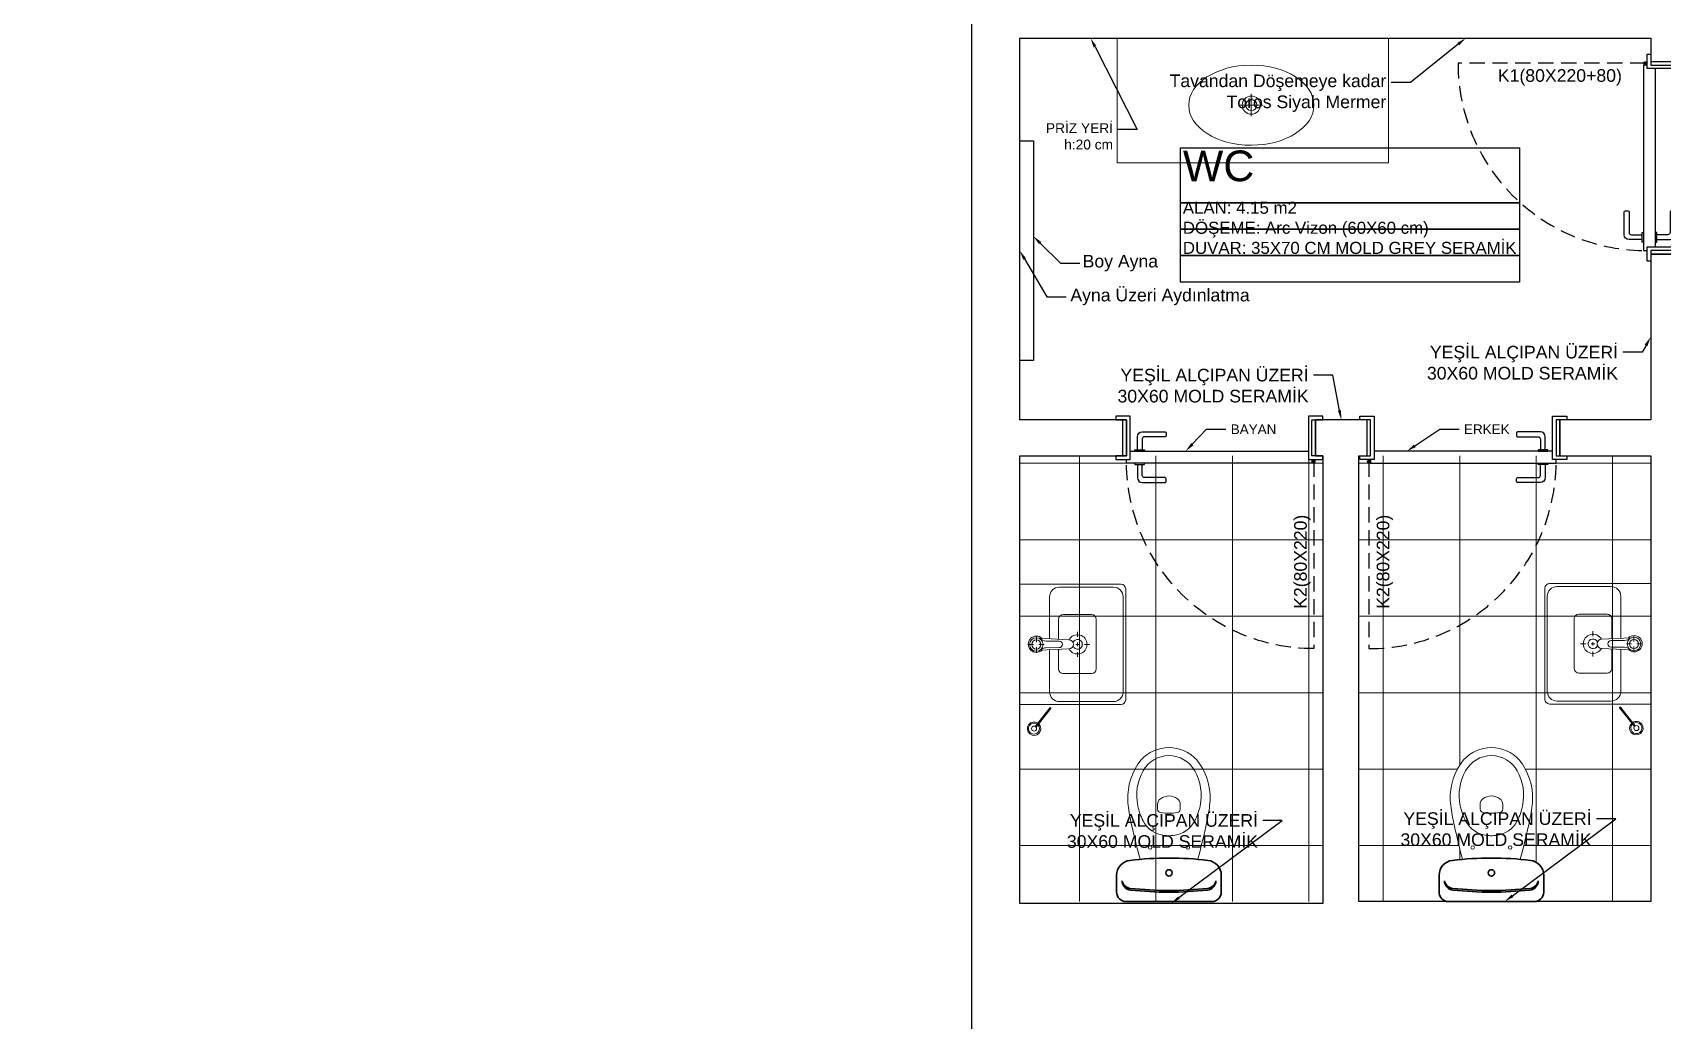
# Model space of a CAD drawing. Header units: millimetres. Extents: x 7687 to 15428, y -715 to 4028.
# Drawn here: x 8930 to 9607, y -132 to 278 of the extents above; entities that cross this region are included whole.
import ezdxf
from ezdxf import colors
from ezdxf.entities.mleader import LeaderData, LeaderLine
from ezdxf.math import Vec2, Vec3

# ---------------------------------------------------------------- set-up
doc = ezdxf.new("R2010")
doc.units = ezdxf.units.MM
doc.linetypes.add('ISU-A-FS-IFS-ARCH$0$DASHED2', pattern=[9.524999999999999, 6.35, -3.175])
for name, color, linetype, lineweight in [('amoblamiento', 250, 'Continuous', 9), ('Tefris-banyo', 156, 'Continuous', 9), ('TEFRİSİSLAK', 161, 'Continuous', 15), ('textura', 250, 'Continuous', 0), ('yazı', 7, 'Continuous', 20)]:
    doc.layers.add(name, color=color, linetype=linetype, lineweight=lineweight)
doc.layers.add('YAZI', color=121, linetype='Continuous')
doc.styles.add('ROMANC', font='arial.ttf')
doc.styles.get("Standard").update_dxf_attribs({"font": 'arial.ttf'})

# ---------------------------------------------------------------- blocks, each defined once
blk = doc.blocks.new('inodoro')
at = {"layer": 'amoblamiento'}
for p, q in [((322.6294367970847, 1559.864250960529), (322.619465581377, 1559.846818151852)), ((322.712768341615, 1559.8165869942), (322.7027971259074, 1559.799154185524))]:
    blk.add_line(p, q, dxfattribs=at)
at = {"layer": 'amoblamiento', "lineweight": 30}
for p, q in [((322.2927699849893, 1559.627112377347), (322.3283158878023, 1559.689257750703)), ((322.3076314759067, 1559.572530914488), (322.4660482142067, 1559.481919728499)), ((322.4859082001769, 1559.516641205387), (322.476294082976, 1559.52214028693)), ((322.4859082001769, 1559.516641205387), (322.4955223173779, 1559.511142123843)), ((322.624464952507, 1559.39130854251), (322.4660482142067, 1559.481919728499)), ((322.6790464153646, 1559.406170033427), (322.7145923181777, 1559.468315406783))]:
    blk.add_line(p, q, dxfattribs=at)
at = {"layer": 'amoblamiento'}
for centre in [(322.5108001797603, 1559.721288192544), (322.6496860873112, 1559.641848248663)]:
    blk.add_circle(centre, 0.0075, dxfattribs=at)
at = {"layer": 'amoblamiento', "lineweight": 30}
blk.add_circle((322.5266211714161, 1559.587820233006), 0.0135, dxfattribs=at)
blk.add_circle((322.5266211714161, 1559.587820233006), 0.0135, dxfattribs=at)
at = {"layer": 'amoblamiento'}
for centre, radius, start, end in [((322.711815540589, 1559.911598004984), 0.16, 60.2313123917317, 107.7950832776159), ((322.7582844267213, 1559.822064580737), 0.26, 111.5181776284636, 152.534143857256), ((322.7585444728747, 1559.834180908116), 0.216, 121.1151661256456, 161.8508297829667), ((322.711815540589, 1559.911598004984), 0.1255732340509734, 60.2313123917317, 121.1151661256456), ((322.711815540589, 1559.911598004984), 0.1255732340509734, 359.3474586578067, 60.2313123917317), ((322.711815540589, 1559.911598004984), 0.16, 12.66754150582787, 60.2313123917317), ((323.069639407847, 1559.684722059599), 0.6000000000000001, 154.6107159417998, 162.5219782840009), ((322.6110826861661, 1559.906261013731), 0.26, 327.9284809261877, 8.944447154985895), ((324.8723478481058, 1559.084324936551), 2.5, 161.8056985445209, 165.7753059798383), ((322.7908529304016, 1559.82359017763), 0.25, 161.8508294358099, 177.6339898161537), ((322.6554779047503, 1559.849355971051), 0.03, 97.10121003757207, 150.2313123917276), ((322.6591865777677, 1559.819586091232), 0.06, 60.2313123917317, 97.10121003757207), ((322.6591865777677, 1559.819586091232), 0.06, 23.36141474588065, 60.2313123917317), ((322.6213946391683, 1559.912627852699), 0.216, 318.6117950004803, 359.3474586578067), ((322.6565858168572, 1559.829137847232), 0.1156183255887206, 177.6339898161537, 233.9893993126681), ((322.6324861352095, 1559.839370657114), 0.015, 150.2313123917276, 233.5821496266553), ((322.8016819771044, 1560.068712687901), 0.3, 233.5821496266553, 240.2313123917172), ((322.8016819771044, 1560.068712687901), 0.3, 240.2313123917172, 246.8804751567945), ((322.6897765720744, 1559.806601680263), 0.015, 246.8804751567945, 330.2313123917277), ((322.6867272339493, 1559.831481983678), 0.03, 330.2313123917277, 23.36141474588065), ((322.694438052865, 1559.881216712707), 0.18, 233.9893988590029, 240.2313123917172), ((322.694438052865, 1559.881216712707), 0.18, 240.2313123917172, 246.4732259244459), ((322.6687383337676, 1559.822186852142), 0.1156183255887206, 246.4732254707795, 302.8286349672963), ((322.5958862336236, 1559.935107204259), 0.25, 302.8286349672963, 318.6117953476393), ((322.3348493550004, 1560.105007181336), 0.6000000000000001, 317.9406464994431, 325.85190884165), ((320.9034007493272, 1561.354482797448), 2.5, 314.6873188036139, 318.6569262389243)]:
    blk.add_arc(centre, radius, start, end, dxfattribs=at)
at = {"layer": 'amoblamiento', "lineweight": 30}
for centre, radius, start, end in [((322.3838702508227, 1559.65748177315), 0.064, 67.02436595476081, 150.2313123917276), ((322.3716549919802, 1559.638139774211), 0.04, 150.2313123917276, 233.9594266189234), ((322.3746331477096, 1559.644630478206), 0.04, 160.4741539621435, 234.0171716459275), ((321.860815141763, 1558.423782720347), 1.404, 60.2313123917317, 67.02436595476081), ((322.3274914618771, 1559.607252391376), 0.04, 150.2313123917276, 240.2313123917172), ((323.230657674062, 1560.818696588674), 1.5, 233.9594266189234, 240.2313123917172), ((323.230657674062, 1560.818696588674), 1.493, 233.900760611823, 240.2313123917172), ((321.860815141763, 1558.423782720347), 1.404, 53.4382588286704, 60.2313123917317), ((323.230657674062, 1560.818696588674), 1.5, 240.2313123917172, 246.5031981645196), ((323.230657674062, 1560.818696588674), 1.493, 240.2313123917172, 246.5618641716212), ((322.6590379551574, 1559.500091384336), 0.064, 330.2313123917277, 53.43825882868473), ((322.6485587701593, 1559.479756386098), 0.04, 246.5031981645196, 330.2313123917277), ((322.6526436436661, 1559.485614069798), 0.04, 246.4454531375142, 319.9884708213123), ((322.6443249384772, 1559.426030019398), 0.04, 240.2313123917172, 330.2313123917277)]:
    blk.add_arc(centre, radius, start, end, dxfattribs=at)
blk = doc.blocks.new('vitra nuo 50')
at = {"layer": 'TEFRİSİSLAK', "color": 252}
for p, q in [((62842.00534329468, -10255.95850239401), (62842.00534329468, -10258.21132294683)), ((62807.70769926553, -10259.2314317653), (62815.42010050177, -10265.37275326769)), ((62808.01652407455, -10258.83819350736), (62815.73038407478, -10264.98067661147)), ((62838.57887239133, -10259.43019489916), (62840.93753955474, -10259.43019489916)), ((62840.15107213294, -10272.80300524573), (62839.62545834028, -10260.78631378953)), ((62840.67686196034, -10263.31642477841), (62840.69733216126, -10268.85594517492)), ((62842.00534329472, -10260.3568666238), (62842.00534329472, -10262.55604873869)), ((62842.98648170616, -10259.45400552622), (62845.32132448442, -10259.45400552622)), ((62843.43877162022, -10263.31642477841), (62843.41830141932, -10268.85594517492)), ((62843.98373602028, -10272.82504780717), (62844.586407234, -10260.61183369223)), ((62836.84725884291, -10276.44908001589), (62838.87565458841, -10276.44908001589)), ((62841.3090147015, -10276.44072630689), (62842.8090147015, -10276.44072630689)), ((62842.05901470152, -10277.19072630689), (62842.05901470152, -10275.69072630689)), ((62847.27077056009, -10276.44908001589), (62845.24237481459, -10276.44908001589)), ((62842.05901470152, -10281.59586659253), (62842.05901470152, -10279.37747667585))]:
    blk.add_line(p, q, dxfattribs=at)
at = {"layer": 'TEFRİSİSLAK'}
blk.add_line((62842.05901470152, -10280.44072630689), (62842.05901470152, -10281.59586659253), dxfattribs=at)
blk.add_lwpolyline([(62817.0590147015, -10252.44072630689), (62817.0590147015, -10294.44072630689, 0.4142135623730951), (62819.0590147015, -10296.44072630689), (62819.0590147015, -10296.44072630689), (62865.0590147015, -10296.44072630689, 0.4142135623730951), (62867.0590147015, -10294.44072630689), (62867.0590147015, -10252.44072630689)], format="xyb", close=True, dxfattribs=at)
for points in [[(62839.80425544638, -10264.8740102831), (62822.3090147015, -10264.8740102831, 0.4142135623730953), (62818.3090147015, -10268.8740102831), (62818.3090147015, -10291.3740102831, 0.4142135623730948), (62822.3090147015, -10295.3740102831), (62861.8090147015, -10295.3740102831, 0.4142135623730953), (62865.8090147015, -10291.3740102831), (62865.8090147015, -10268.8740102831, 0.4142135623730948), (62861.8090147015, -10264.8740102831), (62844.37608658338, -10264.8740102831)], [(62844.19375745307, -10268.56893490735), (62852.41537047205, -10268.56893490735, -0.4142135623730951), (62854.41537047205, -10270.56893490735), (62854.41537047205, -10282.24012028801, -0.4142135623730951), (62852.41537047205, -10284.24012028801), (62831.91556946705, -10284.24012028801, -0.4142135623730951), (62829.91556946704, -10282.24012028801), (62829.91556946704, -10270.56893490735, -0.4142135623730951), (62831.91556946705, -10268.56893490735), (62839.96587258972, -10268.56893490735)]]:
    blk.add_lwpolyline(points, format="xyb", dxfattribs=at)
at = {"layer": 'TEFRİSİSLAK', "color": 252}
for centre, radius in [((62807.0590147015, -10258.40411035111), 1.051309842931966), ((62842.00534329468, -10259.3645524422), 2.818181818182003), ((62842.00534329472, -10259.36506356627), 1.904169474303671)]:
    blk.add_circle(centre, radius, dxfattribs=at)
for centre, radius, start, end in [((62807.0590147015, -10258.40411035111), 2.799999999999998, 326.733875302281, 316.4888583610885), ((62807.0590147015, -10258.40411035111), 2.299999999999998, 327.8825687892368, 315.4023065934667), ((62842.10896686457, -10259.36550630112), 3.381818181818405, 315.7523575518163, 223.7381460749957), ((62815.52190655898, -10265.13450584511), 0.259087451783514, 246.8623848171751, 36.42249056205568), ((62836.22034149367, -10263.81972239077), 4.484850405202226, 6.443403716320662, 38.28876994170219), ((62847.89529208687, -10263.81972239077), 4.484850405202226, 141.7112300582978, 173.5565962834722), ((62842.06559651791, -10268.84816544728), 1.35272727272736, 179.6704819768717, 359.6704819768717), ((62842.05901470152, -10276.44072630689), 4, 118.4383290824235, 61.29659525308561), ((62842.05901470152, -10276.44072630689), 2, 112.3287575474664, 68.98442977769216), ((62842.06740407656, -10272.81402652651), 1.916363636363762, 179.6704819768717, 359.6704819768717)]:
    blk.add_arc(centre, radius, start, end, dxfattribs=at)
at = {"layer": 'TEFRİSİSLAK'}
blk.add_point((62842.05901470152, -10278.44072630689), dxfattribs=at)
blk = doc.blocks.new('*U31')
at = {"linetype": 'ISU-A-FS-IFS-ARCH$0$DASHED2'}
blk.add_line((-0.75, 2.25), (-0.75, 80.0036172791982), dxfattribs=at)
for p, q in [((-80, 0), (-80, -15.00000000000001)), ((0, 2.25), (-1.5, 2.25)), ((-0.75, 3), (-0.75, 1.5)), ((0, 0), (0, -15.00000000000001))]:
    blk.add_line(p, q)
for points in [[(-74, 3.5), (-74, 9, -0.414213562373095), (-72, 11), (-62.5, 11, -0.4142135623730951), (-62, 10.5), (-62, 9.5, -0.4142135623730951), (-62.5, 9), (-71, 9, 0.414213562373095), (-72, 8), (-72, 3.5)], [(-74, -2.5), (-74, -8, 0.414213562373095), (-72, -10), (-62.5, -10, 0.4142135623730951), (-62, -9.5), (-62, -8.5, 0.4142135623730951), (-62.5, -8), (-71, -8, -0.414213562373095), (-72, -7), (-72, -2.5)]]:
    blk.add_lwpolyline(points, format="xyb")
for points in [[(-83, -15.00000000000001), (-78.5, -15.00000000000001), (-78.5, 0), (-83, 0), (-83, 1.5), (-77, 1.5), (-77, -16.50000000000001), (-83, -16.50000000000001)], [(-1.5, 3), (-78.5, 3), (-78.5, 1.5), (-77, 1.5), (-77, -2), (-3, -2), (-3, 1.5), (-1.5, 1.5)], [(-75, 3), (-75, 3.5), (-71, 3.5), (-71, 3)], [(3, -16.50000000000001), (-3, -16.50000000000001), (-3, 1.5), (3, 1.5), (3, 0), (-1.5, 0), (-1.5, -15.00000000000001), (3, -15.00000000000001)], [(-75, -2), (-75, -2.5), (-71, -2.5), (-71, -2)]]:
    blk.add_lwpolyline(points, close=True)
blk.add_circle((-0.75, 2.25), 0.6)
blk.add_arc((-0.75, 2.25), 77.75361727919801, 90, 179.4473247350518, dxfattribs=at)
blk = doc.blocks.new('ertew5')
at = {"layer": 'Tefris-banyo'}
for p, q in [((43614.09432764309, 9338.71272730424, -0.1292169362754601), (43614.09432764309, 9329.43184254076, -0.1292169362754601)), ((43609.30854967884, 9334.060950721161, -0.1292169362754601), (43618.88010560731, 9334.060950721161, -0.1292169362754601))]:
    blk.add_line(p, q, dxfattribs=at)
at = {"layer": 'Tefris-banyo', "elevation": -0.1292169362754601}
blk.add_lwpolyline([(43558.37893111343, 9310.08786395184), (43671.03238845676, 9310.08786395184), (43671.03238845676, 9361.886020084436), (43558.37893111343, 9361.886020084436)], close=True, dxfattribs=at)
at = {"layer": 'Tefris-banyo'}
for radius in [3.761334201339196, 2.311334201338468]:
    blk.add_circle((43614.09432764309, 9334.0722849225, -0.1292169362754601), radius, dxfattribs=at)
blk.add_ellipse((43614.09432764309, 9334.060950721161, -0.1292169362754601), major_axis=(-25.9991135488599, -0.03157894736796152), ratio=0.6392607833504829, dxfattribs=at)

msp = doc.modelspace()

# ---------------------------------------------------------------- hatches: boundary and pattern name
at = {"layer": 'textura'}
h = msp.add_hatch(dxfattribs=at)
h.set_pattern_fill('NET', color=256, scale=10, angle=269.9999999999999)
h.set_pattern_definition([(270, (-90139.7206363454, 313217.453474658), (31.75, -2.916190190469635e-14), []), (360, (-90139.7206363454, 313217.453474658), (3.110602869834277e-14, 31.75), [])])
edge = h.paths.add_edge_path()
edge.add_line((9339.960788466327, -82.97830562735908), (9339.960788466327, 49.15880054800073))
edge.add_arc((9347.081016243494, 112.0034494690117), 63.24671961140275, 623.5360174090857, 710.9194714158986)
edge.add_line((9409.535096228705, 102.0216943726409), (9465.809814797482, 102.0216943729338))
edge.add_line((9465.809814797482, 102.021694372932), (9465.809814797482, -82.97830562735908))
edge.add_line((9465.809814797482, -82.97830562735908), (9339.960788466327, -82.97830562735908))
edge = h.paths.add_edge_path()
edge.add_line((9339.96078846691, 49.15880054829177), (9339.960788466327, 102.0216943726409))
edge.add_line((9339.960788466327, 102.0216943726409), (9409.535096228705, 102.0216943755495))
edge.add_arc((9347.081016244229, 112.003449467913), 63.24671961004239, 623.5360174088071, 710.9194714193748, ccw=False)
h = msp.add_hatch(dxfattribs=at)
h.set_pattern_fill('NET', color=256, scale=10, angle=269.9999999999999)
h.set_pattern_definition([(270, (-90108.87161001425, 313217.453474658), (31.75, -2.916190190469635e-14), []), (360, (-90108.87161001425, 313217.453474658), (3.110602869834277e-14, 31.75), [])])
edge = h.paths.add_edge_path()
edge.add_arc((9494.48771000938, -36.53306040261668), 58.57854910142333, 707.7093341055552, 715.6205964505914, ccw=False)
edge.add_arc((9312.60966766571, -0.03108354236610467), 244.0772879146339, 704.4560064116122, 708.4256138461882, ccw=False)
edge.add_arc((9535.809814806089, -201.9903912139489), 137.0738048914239, 443.206946440487, 444.998641149769, ccw=False)
edge.add_arc((9551.284314851328, -72.08337823796319), 6.248378570721662, 360.0000000005337, 443.20694643715785, ccw=False)
edge.add_line((9557.53269342205, -72.08337823790498), (9557.53269342205, -79.07306902040727))
edge.add_arc((9553.627456815266, -79.07306902057462), 3.905236606784456, 270.0000000018148, 360.00000000245524, ccw=False)
edge.add_line((9553.62745681539, -82.97830562735908), (9601.957833174434, -82.97830562735908))
edge.add_line((9601.957833174434, -82.97830562735908), (9601.957833174434, 102.0216943726409))
edge.add_line((9601.957833174434, 102.0216943726409), (9582.329975808621, 102.0216943726409))
edge.add_line((9582.329975808621, 102.0216943726409), (9510.809814797482, 102.021694372932))
edge.add_line((9510.809814797482, 102.021694372932), (9480.809814797482, 102.021694372932))
edge.add_line((9480.809814797482, 102.021694372932), (9480.809814797482, -82.97830562735908))
edge.add_line((9480.809814797482, -82.97830562735908), (9517.992172779574, -82.97830562735908))
edge.add_arc((9517.992172779428, -79.07306902084383), 3.905236606515246, 540.000000002135, 630.000000002135, ccw=False)
edge.add_line((9514.086936172913, -79.07306902098935), (9514.086936172913, -72.08337823790498))
edge.add_arc((9520.335314743803, -72.08337823814509), 6.248378570890054, 456.7930535615166, 539.9999999977816, ccw=False)
edge.add_arc((9535.80981478899, -201.9903912043592), 137.0738048818808, 455.00135885062895, 456.7930535599147, ccw=False)
edge.add_arc((9759.00996192915, -0.03108354769210564), 244.0772879131079, 551.5743861518413, 555.5439935871892, ccw=False)
edge.add_arc((9577.131919584666, -36.53306040000462), 58.57854910068654, 544.3794035517406, 552.2906658940118, ccw=False)
edge.add_arc((9544.08794230433, -39.9861935842564), 25.38403794357957, 501.286865236288, 542.302831465207, ccw=False)
edge.add_arc((9535.809814797387, -34.65100261985208), 15.62094642638028, 449.999999999653, 497.5637708850491, ccw=False)
edge.add_arc((9535.809814797423, -34.65100262019405), 15.62094642672491, 402.43622911550335, 449.9999999997865, ccw=False)
edge.add_arc((9527.53168729136, -39.98619358403812), 25.38403794287323, 357.6971685335702, 398.7131347643483, ccw=False)

# ---------------------------------------------------------------- linework, layer by layer
at = {"color": 242, "true_color": 0xcd2027}
for points in [[(8348.460788466327, 337.7484827242806), (9319.960788466327, 337.7484827242806), (9319.960788466327, -714.8393862371231), (10483.48770511871, -714.8393862371231), (10483.48770511871, 524.4042651786658), (10513.23458140855, 524.4042651786658), (10533.23458140855, 524.4042651786658), (10533.23458140855, 1133.781479750192), (8193.350249234114, 1133.781479750192)], [(9616.957833174434, 185.8405960071395), (9601.957833174427, 185.8405960071395), (9601.957833174427, 117.0216943726409), (9564.173333794053, 117.0216943726409), (9564.173333794053, 102.0216943726409), (9601.957833174441, 102.0216943726409), (9601.957833174441, -82.97830562735908), (9480.809814797482, -82.97830562735908), (9480.809814797482, 102.021694372932), (9484.173333794053, 102.021694372932), (9484.173333794053, 117.0216943726409), (9462.809814797482, 117.0216943726409), (9462.809814797482, 102.0216943726409), (9465.809814797482, 102.021694372932), (9465.809814797482, -83.73537204016611), (9339.960788466327, -83.73537204016611), (9339.960788466327, 102.0216943726409), (9384.309814797482, 102.0216943726409), (9384.309814797482, 117.0216943726409), (9382.809814797482, 117.0216943726409), (9339.960788466327, 117.0216943726409), (9339.960788466327, 275.4977529207463), (9601.95783317442, 275.4974545706718), (9601.95783317442, 265.8405960071395), (9616.957833174449, 265.8403077517869)]]:
    msp.add_lwpolyline(points, dxfattribs=at)
msp.add_lwpolyline([(9339.960788466327, 232.9012332907005), (9345.645590361986, 232.9012332907005), (9345.645590361986, 141.6517646364155), (9339.960788466327, 141.6517646364155)], close=True)
at = {"layer": 'YAZI'}
for points in [[(9406.715900282485, 229.9588379474662), (9547.515170495964, 229.9588379474662), (9547.515170495964, 207.1784822746922), (9406.715900282485, 207.1784822746922)], [(9406.715900282485, 207.1784822746922), (9547.515170495964, 207.1784822746922), (9547.515170495964, 196.1980121512315), (9406.715900282485, 196.1980121512315)], [(9406.715900282485, 196.1980121512315), (9547.515170495964, 196.1980121512315), (9547.515170495964, 185.2175420277708), (9406.715900282485, 185.2175420277708)], [(9406.715900282485, 185.2175420277708), (9547.515170495964, 185.2175420277708), (9547.515170495964, 174.2370719043101), (9406.715900282485, 174.2370719043101)]]:
    msp.add_lwpolyline(points, close=True, dxfattribs=at)

# ---------------------------------------------------------------- block references
msp.add_blockref('ertew5', (-34177.96972099428, -9086.388267163667))
for p, rotation in [((9601.957833174434, 265.8405960071395, 0.6770936308130331), 90), ((9484.173333794053, 102.0216943726409), 179.9999999999999)]:
    msp.add_blockref('*U31', p, dxfattribs=dict(rotation=rotation))
at = {"xscale": -1, "rotation": 180}
msp.add_blockref('*U31', (9462.809814797482, 102.0216943726409), dxfattribs=at)
at = {"layer": 'Tefris-banyo', "extrusion": (0, 0, -1), "xscale": -1, "zscale": -1, "rotation": 270}
msp.add_blockref('vitra nuo 50', (912.4799378406096, -62818.25425021599), dxfattribs=at)
at = {"layer": 'Tefris-banyo', "extrusion": (0, 0, -1), "zscale": -1, "rotation": 90}
msp.add_blockref('vitra nuo 50', (-19854.39855948124, -62818.02783774176, -0.6770936308162163), dxfattribs=at)
at = {"layer": 'Tefris-banyo', "xscale": -97.63091516604365, "yscale": 97.63091516604364, "zscale": 97.63091516604364, "rotation": 330.2313123917313}
for p in [(-38863.84764359506, -147875.8928092539), (-38729.96522935214, -147875.8928092539)]:
    msp.add_blockref('inodoro', p, dxfattribs=at)

# ---------------------------------------------------------------- texts
at = {"layer": 'yazı', "char_height": 12.75, "attachment_point": 1, "style": 'ROMANC'}
for s, insert in [('{\\H0.41111x;K1(80X220+80)}', (9538.488898784766, 262.6165633825258)), ('WC\\P{\\H0.39216x;ALAN: 4.15 m2\\PDÖŞEME: Arc Vizon (60X60 cm)\\PDUVAR: 35X70 CM MOLD GREY SERAMİK }', (9407.699744018122, 228.8515941779297))]:
    msp.add_mtext_dynamic_manual_height_columns(s, width=252.805190321962, gutter_width=425, heights=[0], dxfattribs=dict(at, insert=insert))
at = {"layer": 'yazı', "char_height": 12.75, "attachment_point": 1, "rotation": 89.99999999999993, "style": 'ROMANC'}
for insert in [(9453.909915956203, 38.55275998297293, -0.6770936308130331), (9488.190454479947, 38.55275998297293, -0.6770936308130331)]:
    msp.add_mtext_dynamic_manual_height_columns('{\\H0.41111x;K2(80X220)}', width=252.805190321962, gutter_width=425, heights=[0], dxfattribs=dict(at, insert=insert))

# ---------------------------------------------------------------- leaders
at = {"color": 252, "ltscale": 100, "true_color": 0x939598}
ml = msp.add_multileader_mtext('Standard', dxfattribs=at)
ml.set_content('Tavandan Döşemeye kadar \\PToros Siyah Mermer', color=(147, 149, 152))
ml.set_leader_properties()
ml.build(insert=Vec2(0, 0))
ctx = ml.context
ctx.base_point, ctx.char_height, ctx.plane_origin, ctx.plane_x_axis, ctx.plane_y_axis = Vec3(9400.267921988981, 257.0262191973998), 5.2416, Vec3(9456.02576089371, 173.9903094689544), Vec3(1, -7.34788079488412e-16), Vec3(7.34788079488412e-16, 1)
ctx.text_align_type = 2
notes = []
notes.append((ctx, [(0, (1, 1, 0), (9502.15099320317, 257.0262191973998), (-1, 7.34788079488412e-16), 8, [(0, [(9525.125261422036, 275.4976037457091)], 0, [])])]))
ctx.mtext.insert, ctx.mtext.text_direction, ctx.mtext.rotation, ctx.mtext.width, ctx.mtext.defined_height, ctx.mtext.alignment, ctx.mtext.flow_direction = Vec3(9492.15099320317, 260.4175272465127), Vec3(1, -7.34788079488412e-16), 6.283185307179585, 94.70544813864186, 15.75146090574082, 3, 5
ml = msp.add_multileader_mtext('Standard', dxfattribs=at)
ml.set_content('YEŞİL ALÇIPAN ÜZERİ\\P30X60 MOLD SERAMİK', color=(147, 149, 152))
ml.set_leader_properties()
ml.build(insert=Vec2(0, 0))
ctx = ml.context
ctx.base_point, ctx.char_height, ctx.plane_origin, ctx.plane_x_axis, ctx.plane_y_axis = Vec3(9507.3569935674, 145.0864866011944), 5.2416, Vec3(9652.74778845912, 149.964659999685), Vec3(1, -7.34788079488412e-16), Vec3(7.34788079488412e-16, 1)
ctx.text_align_type = 2
notes.append((ctx, [(0, (1, 1, 0), (9598.392169556486, 145.0864866011943), (-1, 7.34788079488412e-16), 8, [(0, [(9601.957833174427, 151.4311451898902)], 0, [])])]))
ctx.mtext.insert, ctx.mtext.text_direction, ctx.mtext.rotation, ctx.mtext.width, ctx.mtext.defined_height, ctx.mtext.alignment, ctx.mtext.flow_direction = Vec3(9588.392169556486, 147.7537673651786), Vec3(1, -7.34788079488412e-16), 6.283185307179585, 94.70544813864186, 15.75146090574082, 3, 5
ml = msp.add_multileader_mtext('Standard', dxfattribs=at)
ml.set_content('YEŞİL ALÇIPAN ÜZERİ\\P30X60 MOLD SERAMİK', color=(147, 149, 152))
ml.set_leader_properties()
ml.build(insert=Vec2(0, 0))
ctx = ml.context
ctx.base_point, ctx.char_height, ctx.plane_origin, ctx.plane_x_axis, ctx.plane_y_axis = Vec3(9378.89073468874, 135.5567791807808), 5.2416, Vec3(9524.281529580461, 140.4349525792713), Vec3(1, -7.34788079488412e-16), Vec3(7.34788079488412e-16, 1)
ctx.text_align_type = 2
notes.append((ctx, [(0, (1, 1, 0), (9469.925910677826, 135.5567791807807), (-1, 7.34788079488412e-16), 8, [(0, [(9473.491574295767, 117.0216943726409)], 0, [])])]))
ctx.mtext.insert, ctx.mtext.text_direction, ctx.mtext.rotation, ctx.mtext.width, ctx.mtext.defined_height, ctx.mtext.alignment, ctx.mtext.flow_direction = Vec3(9459.925910677826, 138.224059944765), Vec3(1, -7.34788079488412e-16), 6.283185307179585, 94.70544813864186, 15.75146090574082, 3, 5
ml = msp.add_multileader_mtext('Standard')
ml.set_content('BAYAN', color=256)
ml.set_leader_properties()
ml.build(insert=Vec2(0, 0))
ctx = ml.context
ctx.base_point, ctx.plane_origin, ctx.plane_x_axis, ctx.plane_y_axis = Vec3(9425.584187982138, 113.1303524024333), Vec3(9406.247502358601, 124.2307043152978), Vec3(1, -7.34788079488412e-16), Vec3(7.34788079488412e-16, 1)
notes.append((ctx, [(0, (1, 1, 0), (9417.584187982138, 113.1303524024333), (1, -7.34788079488412e-16), 8, [(0, [(9408.861412795275, 104.0216943726409)], 0, [])])]))
ctx.mtext.insert, ctx.mtext.text_direction, ctx.mtext.rotation, ctx.mtext.flow_direction = Vec3(9427.584187982138, 115.1303524024333), Vec3(1, -7.34788079488412e-16), 6.283185307179585, 5
ml = msp.add_multileader_mtext('Standard')
ml.set_content('ERKEK', color=256)
ml.set_leader_properties()
ml.build(insert=Vec2(0, 0))
ctx = ml.context
ctx.base_point, ctx.plane_origin, ctx.plane_x_axis, ctx.plane_y_axis = Vec3(9522.440927533913, 113.1303524024333), Vec3(9503.104241910376, 124.2307043152978), Vec3(1, -7.34788079488412e-16), Vec3(7.34788079488412e-16, 1)
notes.append((ctx, [(0, (1, 1, 0), (9514.440927533913, 113.1303524024333), (1, -7.34788079488412e-16), 8, [(0, [(9500.71815234705, 104.0216943726409)], 0, [])])]))
ctx.mtext.insert, ctx.mtext.text_direction, ctx.mtext.rotation, ctx.mtext.flow_direction = Vec3(9524.440927533913, 115.1303524024333), Vec3(1, -7.34788079488412e-16), 6.283185307179585, 5
ml = msp.add_multileader_mtext('Standard', dxfattribs=at)
ml.set_content('YEŞİL ALÇIPAN ÜZERİ\\P30X60 MOLD SERAMİK', color=(147, 149, 152))
ml.set_leader_properties()
ml.build(insert=Vec2(0, 0))
ctx = ml.context
ctx.base_point, ctx.char_height, ctx.plane_origin, ctx.plane_x_axis, ctx.plane_y_axis = Vec3(9357.873807453068, -49.35122268507978), 5.2416, Vec3(9453.675256916598, -85.20185723037139), Vec3(1, -7.34788079488412e-16), Vec3(7.34788079488412e-16, 1)
ctx.text_align_type = 2
notes.append((ctx, [(0, (1, 1, 0), (9448.908983442154, -49.35122268507985), (-1, 7.34788079488412e-16), 8, [(0, [(9402.885301631904, -83.73537204016611)], 0, [])])]))
ctx.mtext.insert, ctx.mtext.text_direction, ctx.mtext.rotation, ctx.mtext.width, ctx.mtext.defined_height, ctx.mtext.alignment, ctx.mtext.flow_direction = Vec3(9438.908983442154, -46.68394192109554), Vec3(1, -7.34788079488412e-16), 6.283185307179585, 94.70544813864186, 15.75146090574082, 3, 5
ml = msp.add_multileader_mtext('Standard', dxfattribs=at)
ml.set_content('YEŞİL ALÇIPAN ÜZERİ\\P30X60 MOLD SERAMİK', color=(147, 149, 152))
ml.set_leader_properties()
ml.build(insert=Vec2(0, 0))
ctx = ml.context
ctx.base_point, ctx.char_height, ctx.plane_origin, ctx.plane_x_axis, ctx.plane_y_axis = Vec3(9496.372329807125, -48.59415627227274), 5.2416, Vec3(9592.173779270655, -84.44479081756435), Vec3(1, -7.34788079488412e-16), Vec3(7.34788079488412e-16, 1)
ctx.text_align_type = 2
notes.append((ctx, [(0, (1, 1, 0), (9587.40750579621, -48.59415627227281), (-1, 7.34788079488412e-16), 8, [(0, [(9541.383823985961, -82.97830562735908)], 0, [])])]))
ctx.mtext.insert, ctx.mtext.text_direction, ctx.mtext.rotation, ctx.mtext.width, ctx.mtext.defined_height, ctx.mtext.alignment, ctx.mtext.flow_direction = Vec3(9577.40750579621, -45.9268755082885), Vec3(1, -7.34788079488412e-16), 6.283185307179585, 94.70544813864186, 15.75146090574082, 3, 5
at = {"layer": 'yazı'}
ml = msp.add_multileader_mtext('Standard', dxfattribs=at)
ml.set_content('{\\H0.77839x;PRİZ YERİ\\Ph:20 cm}', color=(147, 149, 152))
ml.set_leader_properties()
ml.build(insert=Vec2(0, 0))
ctx = ml.context
ctx.base_point, ctx.char_height, ctx.plane_origin, ctx.plane_x_axis, ctx.plane_y_axis = Vec3(9349.751486261206, 237.5242980978728), 5.2416, Vec3(9477.366374378471, 130.2707795496171), Vec3(1, -7.34788079488412e-16), Vec3(7.34788079488412e-16, 1)
ctx.text_align_type = 2
notes.append((ctx, [(0, (1, 1, 0), (9388.711273038483, 237.5242980978728), (-1, 7.34788079488412e-16), 8, [(0, [(9369.418155865787, 275.4977193760642)], 0, [])])]))
ctx.mtext.insert, ctx.mtext.text_direction, ctx.mtext.rotation, ctx.mtext.alignment, ctx.mtext.flow_direction = Vec3(9378.711273038483, 240.1798867150646), Vec3(1, -7.34788079488412e-16), 6.283185307179585, 3, 5
ml = msp.add_multileader_mtext('Standard', dxfattribs=at)
ml.set_content('Boy Ayna', color=(147, 149, 152))
ml.set_leader_properties()
ml.build(insert=Vec2(0, 0))
ctx = ml.context
ctx.base_point, ctx.char_height, ctx.plane_origin, ctx.plane_x_axis, ctx.plane_y_axis = Vec3(9364.933005213526, 182.1401870933696), 5.2416, Vec3(9345.59631958999, 193.240539006234), Vec3(1, -7.34788079488412e-16), Vec3(7.34788079488412e-16, 1)
ctx.text_align_type = 2
notes.append((ctx, [(0, (1, 1, 0), (9356.933005213526, 182.1401870933696), (1, -7.34788079488412e-16), 8, [(0, [(9345.59631958999, 193.240539006234)], 0, [])])]))
ctx.mtext.insert, ctx.mtext.text_direction, ctx.mtext.rotation, ctx.mtext.alignment, ctx.mtext.flow_direction = Vec3(9397.427961830173, 185.5314951424825), Vec3(1, -7.34788079488412e-16), 6.283185307179585, 3, 5
ml = msp.add_multileader_mtext('Standard', dxfattribs=at)
ml.set_content('Ayna Üzeri Aydınlatma', color=(147, 149, 152))
ml.set_leader_properties()
ml.build(insert=Vec2(0, 0))
ctx = ml.context
ctx.base_point, ctx.char_height, ctx.plane_origin, ctx.plane_x_axis, ctx.plane_y_axis = Vec3(9359.297474089864, 168.058677646517), 5.2416, Vec3(9339.960788466327, 187.276498963558), Vec3(1, -7.34788079488412e-16), Vec3(7.34788079488412e-16, 1)
ctx.text_align_type = 2
notes.append((ctx, [(0, (1, 1, 0), (9351.297474089864, 168.058677646517), (1, -7.34788079488412e-16), 8, [(0, [(9339.960788466327, 187.276498963558)], 0, [])])]))
ctx.mtext.insert, ctx.mtext.text_direction, ctx.mtext.rotation, ctx.mtext.alignment, ctx.mtext.flow_direction = Vec3(9435.462896190817, 171.4499856956299), Vec3(1, -7.34788079488412e-16), 6.283185307179585, 3, 5
for ctx, leaders in notes:
    for number, flags, end, landing, length, lines in leaders:
        leader = LeaderData()
        leader.index, (leader.has_last_leader_line, leader.has_dogleg_vector, leader.attachment_direction) = number, flags
        leader.last_leader_point, leader.dogleg_vector, leader.dogleg_length = Vec3(end), Vec3(landing), length
        for number, points, colour, breaks in lines:
            line = LeaderLine()
            line.index, line.vertices, line.color, line.breaks = number, Vec3.list(points), colors.encode_raw_color(colour), breaks
            leader.lines.append(line)
        ctx.leaders.append(leader)

doc.saveas('drawing.dxf')
